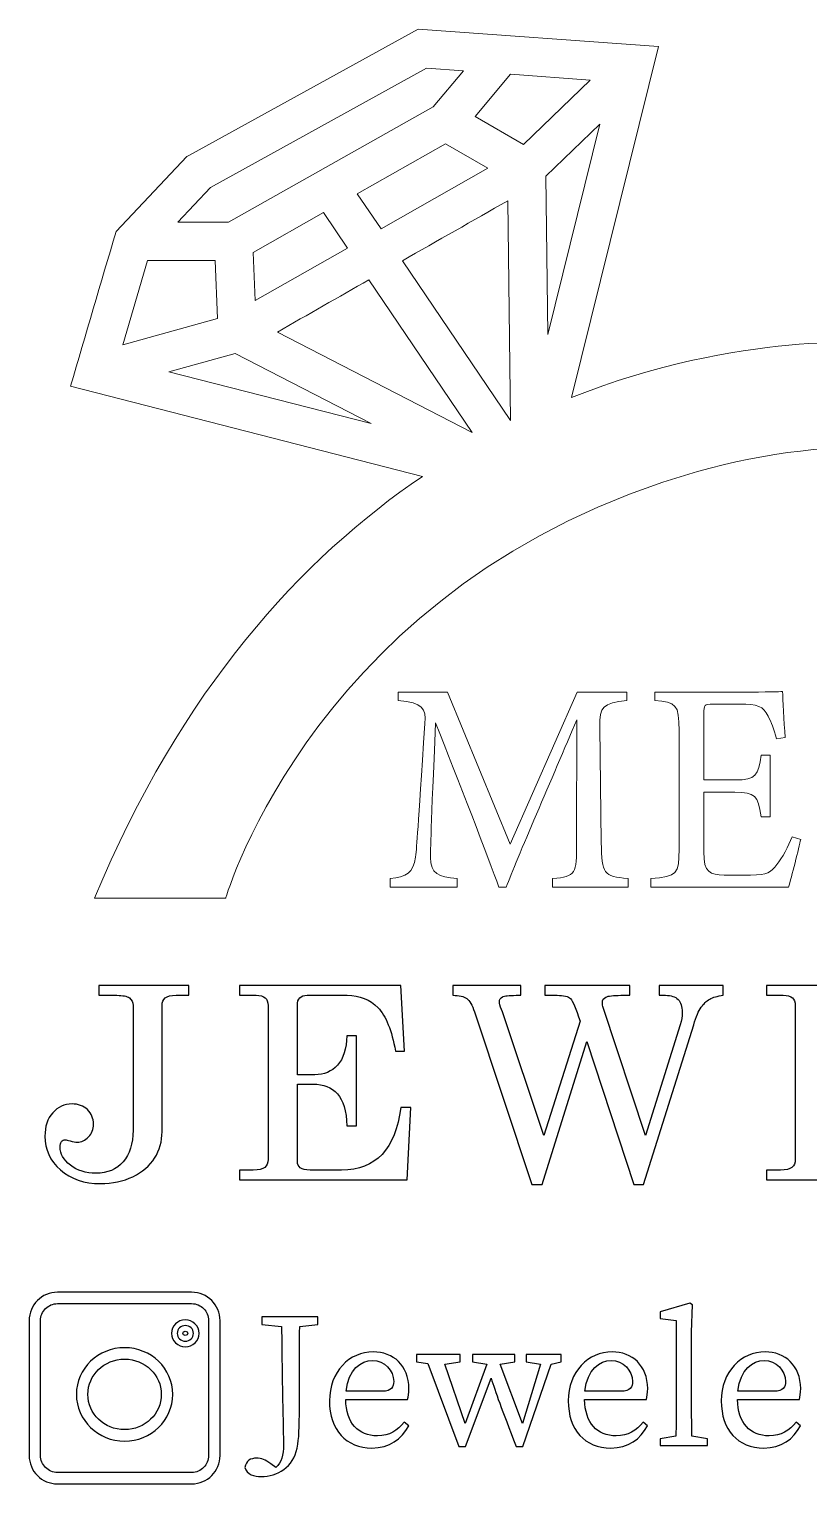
# Model space of a CAD drawing. Header units: millimetres. Extents: x -45 to -1.2, y 38.1 to 77.7.
# Drawn here: x -44.98 to -23.74, y 38.07 to 77.73 of the extents above; entities that cross this region are included whole.
import ezdxf

# ---------------------------------------------------------------- set-up
doc = ezdxf.new("R2010")
doc.units = ezdxf.units.MM
doc.header["$MEASUREMENT"] = 0
doc.layers.add('Layer 1', color=7, linetype='Continuous')

msp = doc.modelspace()

# ---------------------------------------------------------------- linework, layer by layer
at = {"layer": 'Layer 1', "color": 250, "lineweight": 18}
for points, knots in [([(-39.6274, 54.0376), (-39.6274, 54.0376), (-37.1357, 62.7188), (-26.7736, 65.668), (-23.0736, 66.7214), (-19.131, 66.5676), (-15.6022, 65.0348), (-12.0483, 63.4914), (-7.8407, 60.3658), (-5.4813, 54.0376), (-5.4813, 54.0376), (-2.3292, 54.0376), (-2.3292, 54.0376), (-2.3292, 54.0376), (-6.8469, 68.6419), (-21.8188, 69.1672), (-21.8188, 69.1672), (-25.5951, 69.5201), (-30.2025, 67.6877), (-30.2025, 67.6877), (-27.8333, 77.2529), (-27.8333, 77.2529), (-27.8333, 77.2529), (-34.3854, 77.7292), (-34.3854, 77.7292), (-34.3854, 77.7292), (-40.6146, 74.2926), (-40.6146, 74.2926), (-40.6146, 74.2926), (-40.6861, 74.2531), (-40.6861, 74.2531), (-40.6861, 74.2531), (-42.615, 72.2107), (-42.615, 72.2107), (-43.0293, 70.8073), (-43.4411, 69.4032), (-43.854, 67.9994), (-43.854, 67.9994), (-34.2635, 65.5381), (-34.2635, 65.5381), (-37.5514, 63.3111), (-40.8375, 59.743), (-43.1996, 54.0376), (-43.1996, 54.0376), (-39.6274, 54.0376), (-39.6274, 54.0376)], [0, 0, 0, 0, 0.0666667, 0.0666667, 0.0666667, 0.1333333, 0.1333333, 0.1333333, 0.2, 0.2, 0.2, 0.2666667, 0.2666667, 0.2666667, 0.3333333, 0.3333333, 0.3333333, 0.4, 0.4, 0.4, 0.4666667, 0.4666667, 0.4666667, 0.5333333, 0.5333333, 0.5333333, 0.6, 0.6, 0.6, 0.6666667, 0.6666667, 0.6666667, 0.7333333, 0.7333333, 0.7333333, 0.8, 0.8, 0.8, 0.8666667, 0.8666667, 0.8666667, 0.9333333, 0.9333333, 0.9333333, 1, 1, 1, 1]), ([(-40.9343, 72.467), (-40.9343, 72.467), (-39.5534, 72.467), (-39.5534, 72.467), (-39.5534, 72.467), (-33.9734, 75.6118), (-33.9734, 75.6118), (-33.9734, 75.6118), (-33.1501, 76.5896), (-33.1501, 76.5896), (-33.1501, 76.5896), (-34.1523, 76.6625), (-34.1523, 76.6625), (-34.1523, 76.6625), (-40.0392, 73.4147), (-40.0392, 73.4147), (-40.0392, 73.4147), (-40.9343, 72.467), (-40.9343, 72.467)], [0, 0, 0, 0, 0.1666667, 0.1666667, 0.1666667, 0.3333333, 0.3333333, 0.3333333, 0.5, 0.5, 0.5, 0.6666667, 0.6666667, 0.6666667, 0.8333333, 0.8333333, 0.8333333, 1, 1, 1, 1]), ([(-32.835, 75.3437), (-32.835, 75.3437), (-31.5126, 74.588), (-31.5126, 74.588), (-31.5126, 74.588), (-29.6971, 76.3387), (-29.6971, 76.3387), (-29.6971, 76.3387), (-31.8647, 76.4962), (-31.8647, 76.4962), (-31.8647, 76.4962), (-32.835, 75.3437), (-32.835, 75.3437)], [0, 0, 0, 0, 0.25, 0.25, 0.25, 0.5, 0.5, 0.5, 0.75, 0.75, 0.75, 1, 1, 1, 1]), ([(-30.9074, 73.7189), (-30.9074, 73.7189), (-30.8547, 69.4057), (-30.8547, 69.4057), (-30.8547, 69.4057), (-29.4346, 75.139), (-29.4346, 75.139), (-29.4346, 75.139), (-30.9074, 73.7189), (-30.9074, 73.7189)], [0, 0, 0, 0, 0.3333333, 0.3333333, 0.3333333, 0.6666667, 0.6666667, 0.6666667, 1, 1, 1, 1]), ([(-32.4882, 73.939), (-32.4882, 73.939), (-33.6404, 74.5975), (-33.6404, 74.5975), (-33.6404, 74.5975), (-36.0449, 73.2423), (-36.0449, 73.2423), (-36.0449, 73.2423), (-35.3961, 72.2818), (-35.3961, 72.2818), (-35.3961, 72.2818), (-32.4882, 73.939), (-32.4882, 73.939)], [0, 0, 0, 0, 0.25, 0.25, 0.25, 0.5, 0.5, 0.5, 0.75, 0.75, 0.75, 1, 1, 1, 1]), ([(-31.8707, 67.0634), (-31.8707, 67.0634), (-31.9438, 73.0475), (-31.9438, 73.0475), (-32.8998, 72.5043), (-33.8555, 71.9604), (-34.8111, 71.416), (-34.8111, 71.416), (-31.8707, 67.0634), (-31.8707, 67.0634)], [0, 0, 0, 0, 0.3333333, 0.3333333, 0.3333333, 0.6666667, 0.6666667, 0.6666667, 1, 1, 1, 1]), ([(-38.8815, 71.6437), (-38.8815, 71.6437), (-38.8261, 70.3271), (-38.8261, 70.3271), (-38.8261, 70.3271), (-36.3085, 71.7618), (-36.3085, 71.7618), (-36.3085, 71.7618), (-36.9602, 72.7265), (-36.9602, 72.7265), (-36.9602, 72.7265), (-38.8815, 71.6437), (-38.8815, 71.6437)], [0, 0, 0, 0, 0.25, 0.25, 0.25, 0.5, 0.5, 0.5, 0.75, 0.75, 0.75, 1, 1, 1, 1]), ([(-39.8518, 69.8413), (-39.8518, 69.8413), (-39.9181, 71.4184), (-39.9181, 71.4184), (-39.9181, 71.4184), (-41.7581, 71.4184), (-41.7581, 71.4184), (-41.7581, 71.4184), (-42.4326, 69.1256), (-42.4326, 69.1256), (-42.4326, 69.1256), (-39.8518, 69.8413), (-39.8518, 69.8413)], [0, 0, 0, 0, 0.25, 0.25, 0.25, 0.5, 0.5, 0.5, 0.75, 0.75, 0.75, 1, 1, 1, 1]), ([(-38.2179, 69.472), (-38.2179, 69.472), (-32.9089, 66.7294), (-32.9089, 66.7294), (-32.9089, 66.7294), (-35.7236, 70.896), (-35.7236, 70.896), (-36.5553, 70.4217), (-37.3867, 69.947), (-38.2179, 69.472)], [0, 0, 0, 0, 0.3333333, 0.3333333, 0.3333333, 0.6666667, 0.6666667, 0.6666667, 1, 1, 1, 1]), ([(-35.6644, 66.9755), (-35.6644, 66.9755), (-39.3702, 68.8899), (-39.3702, 68.8899), (-39.3702, 68.8899), (-41.1745, 68.3896), (-41.1745, 68.3896), (-41.1745, 68.3896), (-35.6644, 66.9755), (-35.6644, 66.9755)], [0, 0, 0, 0, 0.3333333, 0.3333333, 0.3333333, 0.6666667, 0.6666667, 0.6666667, 1, 1, 1, 1]), ([(-30.7194, 54.3439), (-30.7194, 54.3439), (-30.7194, 54.5728), (-30.7194, 54.5728), (-30.0865, 54.6381), (-30.0629, 54.6875), (-30.071, 55.562), (-30.071, 55.562), (-30.0629, 58.8979), (-30.0629, 58.8979), (-30.6961, 57.4018), (-31.7153, 55.0636), (-31.9855, 54.3439), (-31.9855, 54.3439), (-32.1863, 54.3439), (-32.1863, 54.3439), (-32.4487, 55.0875), (-33.3212, 57.3362), (-33.9078, 58.8161), (-34.0394, 55.9543), (-34.0468, 55.3087), (-34.0468, 55.1532), (-34.0394, 54.6953), (-33.8464, 54.63), (-33.3212, 54.5728), (-33.3212, 54.5728), (-33.3212, 54.3439), (-33.3212, 54.3439), (-33.3212, 54.3439), (-35.151, 54.3439), (-35.151, 54.3439), (-35.151, 54.3439), (-35.151, 54.5728), (-35.151, 54.5728), (-34.703, 54.6219), (-34.5181, 54.72), (-34.456, 55.1613), (-34.4098, 55.5215), (-34.4021, 55.8157), (-34.2013, 58.7998), (-34.1706, 59.2249), (-34.2479, 59.3639), (-34.927, 59.4295), (-34.927, 59.4295), (-34.927, 59.6585), (-34.927, 59.6585), (-34.927, 59.6585), (-33.5836, 59.6585), (-33.5836, 59.6585), (-33.5836, 59.6585), (-31.8776, 55.513), (-31.8776, 55.513), (-31.8776, 55.513), (-30.0477, 59.6585), (-30.0477, 59.6585), (-30.0477, 59.6585), (-28.6966, 59.6585), (-28.6966, 59.6585), (-28.6966, 59.6585), (-28.6966, 59.4295), (-28.6966, 59.4295), (-29.3605, 59.3477), (-29.4455, 59.2743), (-29.43, 58.7018), (-29.43, 58.7018), (-29.399, 55.562), (-29.399, 55.562), (-29.3683, 54.6875), (-29.345, 54.6466), (-28.6656, 54.5728), (-28.6656, 54.5728), (-28.6656, 54.3439), (-28.6656, 54.3439), (-28.6656, 54.3439), (-30.7194, 54.3439), (-30.7194, 54.3439)], [0, 0, 0, 0, 0.04, 0.04, 0.04, 0.08, 0.08, 0.08, 0.12, 0.12, 0.12, 0.16, 0.16, 0.16, 0.2, 0.2, 0.2, 0.24, 0.24, 0.24, 0.28, 0.28, 0.28, 0.32, 0.32, 0.32, 0.36, 0.36, 0.36, 0.4, 0.4, 0.4, 0.44, 0.44, 0.44, 0.48, 0.48, 0.48, 0.52, 0.52, 0.52, 0.56, 0.56, 0.56, 0.6, 0.6, 0.6, 0.64, 0.64, 0.64, 0.68, 0.68, 0.68, 0.72, 0.72, 0.72, 0.76, 0.76, 0.76, 0.8, 0.8, 0.8, 0.84, 0.84, 0.84, 0.88, 0.88, 0.88, 0.92, 0.92, 0.92, 0.96, 0.96, 0.96, 1, 1, 1, 1]), ([(-23.9617, 55.6437), (-24.0083, 55.431), (-24.2167, 54.5893), (-24.2936, 54.3438), (-24.2936, 54.3438), (-28.0461, 54.3438), (-28.0461, 54.3438), (-28.0461, 54.3438), (-28.0461, 54.5731), (-28.0461, 54.5731), (-27.3279, 54.6299), (-27.2739, 54.7036), (-27.2739, 55.3742), (-27.2739, 55.3742), (-27.2739, 58.6035), (-27.2739, 58.6035), (-27.2739, 59.3313), (-27.3589, 59.3722), (-27.9378, 59.4294), (-27.9378, 59.4294), (-27.9378, 59.6583), (-27.9378, 59.6583), (-27.9378, 59.6583), (-25.5756, 59.6583), (-25.5756, 59.6583), (-24.85, 59.6583), (-24.5487, 59.6665), (-24.4559, 59.6749), (-24.4482, 59.4703), (-24.4175, 58.8572), (-24.3864, 58.4236), (-24.3864, 58.4236), (-24.6179, 58.3831), (-24.6179, 58.3831), (-24.6873, 58.661), (-24.7646, 58.8325), (-24.85, 59.0043), (-24.9735, 59.2742), (-25.1509, 59.3313), (-25.6141, 59.3313), (-25.6141, 59.3313), (-26.3475, 59.3313), (-26.3475, 59.3313), (-26.5867, 59.3313), (-26.6022, 59.307), (-26.6022, 59.0696), (-26.6022, 59.0696), (-26.6022, 57.263), (-26.6022, 57.263), (-26.6022, 57.263), (-25.7453, 57.263), (-25.7453, 57.263), (-25.1661, 57.263), (-25.1276, 57.3854), (-25.0348, 57.9414), (-25.0348, 57.9414), (-24.7957, 57.9414), (-24.7957, 57.9414), (-24.7957, 57.9414), (-24.7957, 56.2572), (-24.7957, 56.2572), (-24.7957, 56.2572), (-25.0348, 56.2572), (-25.0348, 56.2572), (-25.1354, 56.846), (-25.1971, 56.9275), (-25.7531, 56.9275), (-25.7531, 56.9275), (-26.6022, 56.9275), (-26.6022, 56.9275), (-26.6022, 56.9275), (-26.6022, 55.3001), (-26.6022, 55.3001), (-26.6022, 54.7279), (-26.4322, 54.6796), (-26.0462, 54.6708), (-26.0462, 54.6708), (-25.3287, 54.6708), (-25.3287, 54.6708), (-24.8574, 54.6708), (-24.7801, 54.7442), (-24.6104, 54.9576), (-24.4637, 55.129), (-24.3018, 55.4638), (-24.1935, 55.7094), (-24.1935, 55.7094), (-23.9617, 55.6437), (-23.9617, 55.6437)], [0, 0, 0, 0, 0.0344828, 0.0344828, 0.0344828, 0.0689655, 0.0689655, 0.0689655, 0.1034483, 0.1034483, 0.1034483, 0.137931, 0.137931, 0.137931, 0.1724138, 0.1724138, 0.1724138, 0.2068966, 0.2068966, 0.2068966, 0.2413793, 0.2413793, 0.2413793, 0.2758621, 0.2758621, 0.2758621, 0.3103448, 0.3103448, 0.3103448, 0.3448276, 0.3448276, 0.3448276, 0.3793103, 0.3793103, 0.3793103, 0.4137931, 0.4137931, 0.4137931, 0.4482759, 0.4482759, 0.4482759, 0.4827586, 0.4827586, 0.4827586, 0.5172414, 0.5172414, 0.5172414, 0.5517241, 0.5517241, 0.5517241, 0.5862069, 0.5862069, 0.5862069, 0.6206897, 0.6206897, 0.6206897, 0.6551724, 0.6551724, 0.6551724, 0.6896552, 0.6896552, 0.6896552, 0.7241379, 0.7241379, 0.7241379, 0.7586207, 0.7586207, 0.7586207, 0.7931034, 0.7931034, 0.7931034, 0.8275862, 0.8275862, 0.8275862, 0.862069, 0.862069, 0.862069, 0.8965517, 0.8965517, 0.8965517, 0.9310345, 0.9310345, 0.9310345, 0.9655172, 0.9655172, 0.9655172, 1, 1, 1, 1])]:
    msp.add_open_spline(points, degree=3, knots=knots, dxfattribs=at)
at = {"layer": 'Layer 1', "color": 250}
for points, knots in [([(-43.0827, 51.6609), (-43.0827, 51.6609), (-40.6284, 51.6609), (-40.6284, 51.6609), (-40.6284, 51.6609), (-40.6284, 51.3921), (-40.6284, 51.3921), (-40.6284, 51.3921), (-40.9776, 51.3921), (-40.9776, 51.3921), (-41.1152, 51.3921), (-41.2136, 51.3684), (-41.2722, 51.3204), (-41.3311, 51.2725), (-41.3604, 51.2033), (-41.3604, 51.1127), (-41.3604, 51.1127), (-41.3604, 47.6755), (-41.3604, 47.6755), (-41.3604, 47.4103), (-41.4278, 47.1707), (-41.5629, 46.9573), (-41.698, 46.7435), (-41.8959, 46.5738), (-42.1559, 46.4482), (-42.4163, 46.3226), (-42.7101, 46.2598), (-43.0375, 46.2598), (-43.4831, 46.2598), (-43.8471, 46.3851), (-44.1297, 46.6345), (-44.4123, 46.8839), (-44.5534, 47.1894), (-44.5534, 47.5507), (-44.5534, 47.8174), (-44.4821, 48.0315), (-44.3396, 48.1917), (-44.1971, 48.3515), (-44.0221, 48.4319), (-43.8143, 48.4319), (-43.6443, 48.4319), (-43.5042, 48.3797), (-43.3942, 48.2756), (-43.2841, 48.1716), (-43.2291, 48.04), (-43.2291, 47.8798), (-43.2291, 47.7415), (-43.2739, 47.6251), (-43.3638, 47.5306), (-43.4541, 47.436), (-43.5579, 47.3891), (-43.6757, 47.3891), (-43.7208, 47.3891), (-43.7833, 47.4011), (-43.8634, 47.4247), (-43.9307, 47.4438), (-43.9759, 47.4533), (-43.9981, 47.4533), (-44.0408, 47.4533), (-44.0747, 47.4364), (-44.0997, 47.4036), (-44.1272, 47.3697), (-44.141, 47.3192), (-44.141, 47.2526), (-44.141, 47.0737), (-44.0465, 46.9104), (-43.8574, 46.7633), (-43.6686, 46.6162), (-43.4365, 46.5431), (-43.1617, 46.5431), (-42.8488, 46.5431), (-42.6025, 46.6465), (-42.4223, 46.8532), (-42.2423, 47.0599), (-42.152, 47.3482), (-42.152, 47.7186), (-42.152, 47.7186), (-42.152, 51.1127), (-42.152, 51.1127), (-42.152, 51.2058), (-42.1852, 51.2756), (-42.2515, 51.3222), (-42.3178, 51.3688), (-42.4311, 51.3921), (-42.5912, 51.3921), (-42.5912, 51.3921), (-43.0827, 51.3921), (-43.0827, 51.3921), (-43.0827, 51.3921), (-43.0827, 51.6609), (-43.0827, 51.6609)], [0, 0, 0, 0, 0.0333333, 0.0333333, 0.0333333, 0.0666667, 0.0666667, 0.0666667, 0.1, 0.1, 0.1, 0.1333333, 0.1333333, 0.1333333, 0.1666667, 0.1666667, 0.1666667, 0.2, 0.2, 0.2, 0.2333333, 0.2333333, 0.2333333, 0.2666667, 0.2666667, 0.2666667, 0.3, 0.3, 0.3, 0.3333333, 0.3333333, 0.3333333, 0.3666667, 0.3666667, 0.3666667, 0.4, 0.4, 0.4, 0.4333333, 0.4333333, 0.4333333, 0.4666667, 0.4666667, 0.4666667, 0.5, 0.5, 0.5, 0.5333333, 0.5333333, 0.5333333, 0.5666667, 0.5666667, 0.5666667, 0.6, 0.6, 0.6, 0.6333333, 0.6333333, 0.6333333, 0.6666667, 0.6666667, 0.6666667, 0.7, 0.7, 0.7, 0.7333333, 0.7333333, 0.7333333, 0.7666667, 0.7666667, 0.7666667, 0.8, 0.8, 0.8, 0.8333333, 0.8333333, 0.8333333, 0.8666667, 0.8666667, 0.8666667, 0.9, 0.9, 0.9, 0.9333333, 0.9333333, 0.9333333, 0.9666667, 0.9666667, 0.9666667, 1, 1, 1, 1]), ([(-39.2552, 51.6609), (-39.2552, 51.6609), (-34.8574, 51.6609), (-34.8574, 51.6609), (-34.8574, 51.6609), (-34.7523, 49.8726), (-34.7523, 49.8726), (-34.7523, 49.8726), (-35.0038, 49.8726), (-35.0038, 49.8726), (-35.1037, 50.4367), (-35.2617, 50.8308), (-35.4776, 51.0555), (-35.6939, 51.2795), (-35.9754, 51.3921), (-36.3225, 51.3921), (-36.3225, 51.3921), (-37.4094, 51.3921), (-37.4094, 51.3921), (-37.4969, 51.3921), (-37.5632, 51.3695), (-37.608, 51.324), (-37.6532, 51.2788), (-37.6754, 51.2093), (-37.6754, 51.1165), (-37.6754, 51.1165), (-37.6754, 49.2274), (-37.6754, 49.2274), (-37.6754, 49.2274), (-37.2002, 49.2274), (-37.2002, 49.2274), (-36.9459, 49.2274), (-36.7395, 49.3149), (-36.5811, 49.4892), (-36.4224, 49.6638), (-36.3373, 49.9316), (-36.3246, 50.2917), (-36.3246, 50.2917), (-36.0657, 50.2917), (-36.0657, 50.2917), (-36.0657, 50.2917), (-36.0657, 47.8368), (-36.0657, 47.8368), (-36.0657, 47.8368), (-36.3246, 47.8368), (-36.3246, 47.8368), (-36.3373, 48.2432), (-36.4238, 48.5342), (-36.585, 48.7095), (-36.7455, 48.8852), (-36.9646, 48.9731), (-37.2415, 48.9731), (-37.2415, 48.9731), (-37.6754, 48.9731), (-37.6754, 48.9731), (-37.6754, 48.9731), (-37.6754, 46.8656), (-37.6754, 46.8656), (-37.6754, 46.789), (-37.6486, 46.7305), (-37.595, 46.6899), (-37.5414, 46.6497), (-37.4521, 46.6289), (-37.3269, 46.6289), (-37.3269, 46.6289), (-36.4689, 46.6289), (-36.4689, 46.6289), (-35.5369, 46.6289), (-35, 47.1982), (-34.8574, 48.3349), (-34.8574, 48.3349), (-34.5872, 48.3349), (-34.5872, 48.3349), (-34.5872, 48.3349), (-34.681, 46.3604), (-34.681, 46.3604), (-34.681, 46.3604), (-39.2552, 46.3604), (-39.2552, 46.3604), (-39.2552, 46.3604), (-39.2552, 46.6289), (-39.2552, 46.6289), (-39.2552, 46.6289), (-38.8763, 46.6289), (-38.8763, 46.6289), (-38.7288, 46.6289), (-38.6248, 46.6535), (-38.5648, 46.7022), (-38.5048, 46.7513), (-38.4748, 46.8225), (-38.4748, 46.916), (-38.4748, 46.916), (-38.4748, 51.1165), (-38.4748, 51.1165), (-38.4748, 51.2093), (-38.5009, 51.2788), (-38.5535, 51.324), (-38.6061, 51.3695), (-38.6886, 51.3921), (-38.8011, 51.3921), (-38.8011, 51.3921), (-39.2552, 51.3921), (-39.2552, 51.3921), (-39.2552, 51.3921), (-39.2552, 51.6609), (-39.2552, 51.6609)], [0, 0, 0, 0, 0.0285714, 0.0285714, 0.0285714, 0.0571429, 0.0571429, 0.0571429, 0.0857143, 0.0857143, 0.0857143, 0.1142857, 0.1142857, 0.1142857, 0.1428571, 0.1428571, 0.1428571, 0.1714286, 0.1714286, 0.1714286, 0.2, 0.2, 0.2, 0.2285714, 0.2285714, 0.2285714, 0.2571429, 0.2571429, 0.2571429, 0.2857143, 0.2857143, 0.2857143, 0.3142857, 0.3142857, 0.3142857, 0.3428571, 0.3428571, 0.3428571, 0.3714286, 0.3714286, 0.3714286, 0.4, 0.4, 0.4, 0.4285714, 0.4285714, 0.4285714, 0.4571429, 0.4571429, 0.4571429, 0.4857143, 0.4857143, 0.4857143, 0.5142857, 0.5142857, 0.5142857, 0.5428571, 0.5428571, 0.5428571, 0.5714286, 0.5714286, 0.5714286, 0.6, 0.6, 0.6, 0.6285714, 0.6285714, 0.6285714, 0.6571429, 0.6571429, 0.6571429, 0.6857143, 0.6857143, 0.6857143, 0.7142857, 0.7142857, 0.7142857, 0.7428571, 0.7428571, 0.7428571, 0.7714286, 0.7714286, 0.7714286, 0.8, 0.8, 0.8, 0.8285714, 0.8285714, 0.8285714, 0.8571429, 0.8571429, 0.8571429, 0.8857143, 0.8857143, 0.8857143, 0.9142857, 0.9142857, 0.9142857, 0.9428571, 0.9428571, 0.9428571, 0.9714286, 0.9714286, 0.9714286, 1, 1, 1, 1]), ([(-33.4391, 51.6609), (-33.4391, 51.6609), (-31.5856, 51.6609), (-31.5856, 51.6609), (-31.5856, 51.6609), (-31.5856, 51.3921), (-31.5856, 51.3921), (-31.5856, 51.3921), (-31.7165, 51.3921), (-31.7165, 51.3921), (-31.9105, 51.3921), (-32.0347, 51.3776), (-32.0887, 51.349), (-32.1423, 51.3204), (-32.1691, 51.2749), (-32.1691, 51.2125), (-32.1691, 51.1698), (-32.1501, 51.1021), (-32.1127, 51.0086), (-32.1127, 51.0086), (-32.0901, 50.9405), (-32.0901, 50.9405), (-32.0901, 50.9405), (-30.9609, 47.5754), (-30.9609, 47.5754), (-30.9609, 47.5754), (-29.9692, 50.6837), (-29.9692, 50.6837), (-30.0849, 51.0365), (-30.1735, 51.2432), (-30.2345, 51.3028), (-30.2955, 51.3621), (-30.4172, 51.3921), (-30.5996, 51.3921), (-30.5996, 51.3921), (-30.9365, 51.3921), (-30.9365, 51.3921), (-30.9365, 51.3921), (-30.9365, 51.6609), (-30.9365, 51.6609), (-30.9365, 51.6609), (-28.6212, 51.6609), (-28.6212, 51.6609), (-28.6212, 51.6609), (-28.6212, 51.3921), (-28.6212, 51.3921), (-28.6212, 51.3921), (-28.8611, 51.3921), (-28.8611, 51.3921), (-29.071, 51.3921), (-29.2072, 51.3758), (-29.2696, 51.3441), (-29.3321, 51.3116), (-29.3635, 51.2629), (-29.3635, 51.1984), (-29.3635, 51.1483), (-29.3557, 51.1021), (-29.3409, 51.059), (-29.3409, 51.059), (-28.1916, 47.5754), (-28.1916, 47.5754), (-28.1916, 47.5754), (-27.2451, 50.5895), (-27.2451, 50.5895), (-27.2077, 50.7066), (-27.189, 50.8184), (-27.189, 50.9264), (-27.189, 51.0862), (-27.2271, 51.2037), (-27.3029, 51.2792), (-27.3795, 51.3547), (-27.4934, 51.3921), (-27.6458, 51.3921), (-27.6458, 51.3921), (-27.818, 51.3921), (-27.818, 51.3921), (-27.818, 51.3921), (-27.818, 51.6609), (-27.818, 51.6609), (-27.818, 51.6609), (-26.077, 51.6609), (-26.077, 51.6609), (-26.077, 51.6609), (-26.077, 51.3921), (-26.077, 51.3921), (-26.2298, 51.373), (-26.3511, 51.3381), (-26.4414, 51.2862), (-26.5314, 51.2354), (-26.6097, 51.1617), (-26.676, 51.0661), (-26.7423, 50.9701), (-26.8094, 50.8117), (-26.8768, 50.5895), (-26.8768, 50.5895), (-28.2441, 46.2348), (-28.2441, 46.2348), (-28.2441, 46.2348), (-28.5112, 46.2348), (-28.5112, 46.2348), (-28.5112, 46.2348), (-29.7879, 50.1305), (-29.7879, 50.1305), (-29.7879, 50.1305), (-31.0057, 46.2348), (-31.0057, 46.2348), (-31.0057, 46.2348), (-31.2868, 46.2348), (-31.2868, 46.2348), (-31.2868, 46.2348), (-32.8496, 50.9405), (-32.8496, 50.9405), (-32.9121, 51.1243), (-32.983, 51.246), (-33.0617, 51.3042), (-33.1407, 51.3628), (-33.2666, 51.3921), (-33.4391, 51.3921), (-33.4391, 51.3921), (-33.4391, 51.6609), (-33.4391, 51.6609)], [0, 0, 0, 0, 0.025, 0.025, 0.025, 0.05, 0.05, 0.05, 0.075, 0.075, 0.075, 0.1, 0.1, 0.1, 0.125, 0.125, 0.125, 0.15, 0.15, 0.15, 0.175, 0.175, 0.175, 0.2, 0.2, 0.2, 0.225, 0.225, 0.225, 0.25, 0.25, 0.25, 0.275, 0.275, 0.275, 0.3, 0.3, 0.3, 0.325, 0.325, 0.325, 0.35, 0.35, 0.35, 0.375, 0.375, 0.375, 0.4, 0.4, 0.4, 0.425, 0.425, 0.425, 0.45, 0.45, 0.45, 0.475, 0.475, 0.475, 0.5, 0.5, 0.5, 0.525, 0.525, 0.525, 0.55, 0.55, 0.55, 0.575, 0.575, 0.575, 0.6, 0.6, 0.6, 0.625, 0.625, 0.625, 0.65, 0.65, 0.65, 0.675, 0.675, 0.675, 0.7, 0.7, 0.7, 0.725, 0.725, 0.725, 0.75, 0.75, 0.75, 0.775, 0.775, 0.775, 0.8, 0.8, 0.8, 0.825, 0.825, 0.825, 0.85, 0.85, 0.85, 0.875, 0.875, 0.875, 0.9, 0.9, 0.9, 0.925, 0.925, 0.925, 0.95, 0.95, 0.95, 0.975, 0.975, 0.975, 1, 1, 1, 1]), ([(-24.8913, 51.6609), (-24.8913, 51.6609), (-20.4939, 51.6609), (-20.4939, 51.6609), (-20.4939, 51.6609), (-20.3881, 49.8726), (-20.3881, 49.8726), (-20.3881, 49.8726), (-20.64, 49.8726), (-20.64, 49.8726), (-20.7395, 50.4367), (-20.8975, 50.8308), (-21.1138, 51.0555), (-21.3297, 51.2795), (-21.6115, 51.3921), (-21.9594, 51.3921), (-21.9594, 51.3921), (-23.0456, 51.3921), (-23.0456, 51.3921), (-23.1331, 51.3921), (-23.1994, 51.3695), (-23.2442, 51.324), (-23.289, 51.2788), (-23.3116, 51.2093), (-23.3116, 51.1165), (-23.3116, 51.1165), (-23.3116, 49.2274), (-23.3116, 49.2274), (-23.3116, 49.2274), (-22.8364, 49.2274), (-22.8364, 49.2274), (-22.582, 49.2274), (-22.3753, 49.3149), (-22.2169, 49.4892), (-22.0585, 49.6638), (-21.9735, 49.9316), (-21.9612, 50.2917), (-21.9612, 50.2917), (-21.7015, 50.2917), (-21.7015, 50.2917), (-21.7015, 50.2917), (-21.7015, 47.8368), (-21.7015, 47.8368), (-21.7015, 47.8368), (-21.9612, 47.8368), (-21.9612, 47.8368), (-21.9735, 48.2432), (-22.0596, 48.5342), (-22.2211, 48.7095), (-22.3817, 48.8852), (-22.6004, 48.9731), (-22.8777, 48.9731), (-22.8777, 48.9731), (-23.3116, 48.9731), (-23.3116, 48.9731), (-23.3116, 48.9731), (-23.3116, 46.8656), (-23.3116, 46.8656), (-23.3116, 46.789), (-23.2848, 46.7305), (-23.2312, 46.6899), (-23.1772, 46.6497), (-23.0879, 46.6289), (-22.963, 46.6289), (-22.963, 46.6289), (-22.1044, 46.6289), (-22.1044, 46.6289), (-21.1727, 46.6289), (-20.6354, 47.1982), (-20.4939, 48.3349), (-20.4939, 48.3349), (-20.223, 48.3349), (-20.223, 48.3349), (-20.223, 48.3349), (-20.3172, 46.3604), (-20.3172, 46.3604), (-20.3172, 46.3604), (-24.8913, 46.3604), (-24.8913, 46.3604), (-24.8913, 46.3604), (-24.8913, 46.6289), (-24.8913, 46.6289), (-24.8913, 46.6289), (-24.5124, 46.6289), (-24.5124, 46.6289), (-24.365, 46.6289), (-24.2609, 46.6535), (-24.2009, 46.7022), (-24.141, 46.7513), (-24.111, 46.8225), (-24.111, 46.916), (-24.111, 46.916), (-24.111, 51.1165), (-24.111, 51.1165), (-24.111, 51.2093), (-24.1371, 51.2788), (-24.1896, 51.324), (-24.2422, 51.3695), (-24.3248, 51.3921), (-24.4373, 51.3921), (-24.4373, 51.3921), (-24.8913, 51.3921), (-24.8913, 51.3921), (-24.8913, 51.3921), (-24.8913, 51.6609), (-24.8913, 51.6609)], [0, 0, 0, 0, 0.0285714, 0.0285714, 0.0285714, 0.0571429, 0.0571429, 0.0571429, 0.0857143, 0.0857143, 0.0857143, 0.1142857, 0.1142857, 0.1142857, 0.1428571, 0.1428571, 0.1428571, 0.1714286, 0.1714286, 0.1714286, 0.2, 0.2, 0.2, 0.2285714, 0.2285714, 0.2285714, 0.2571429, 0.2571429, 0.2571429, 0.2857143, 0.2857143, 0.2857143, 0.3142857, 0.3142857, 0.3142857, 0.3428571, 0.3428571, 0.3428571, 0.3714286, 0.3714286, 0.3714286, 0.4, 0.4, 0.4, 0.4285714, 0.4285714, 0.4285714, 0.4571429, 0.4571429, 0.4571429, 0.4857143, 0.4857143, 0.4857143, 0.5142857, 0.5142857, 0.5142857, 0.5428571, 0.5428571, 0.5428571, 0.5714286, 0.5714286, 0.5714286, 0.6, 0.6, 0.6, 0.6285714, 0.6285714, 0.6285714, 0.6571429, 0.6571429, 0.6571429, 0.6857143, 0.6857143, 0.6857143, 0.7142857, 0.7142857, 0.7142857, 0.7428571, 0.7428571, 0.7428571, 0.7714286, 0.7714286, 0.7714286, 0.8, 0.8, 0.8, 0.8285714, 0.8285714, 0.8285714, 0.8571429, 0.8571429, 0.8571429, 0.8857143, 0.8857143, 0.8857143, 0.9142857, 0.9142857, 0.9142857, 0.9428571, 0.9428571, 0.9428571, 0.9714286, 0.9714286, 0.9714286, 1, 1, 1, 1]), ([(-40.5546, 38.0747), (-40.5546, 38.0747), (-44.209, 38.0747), (-44.209, 38.0747), (-44.4229, 38.0747), (-44.6166, 38.1615), (-44.7566, 38.3015), (-44.8966, 38.4422), (-44.9832, 38.6358), (-44.9832, 38.8493), (-44.9832, 38.8493), (-44.9832, 42.5256), (-44.9832, 42.5256), (-44.9832, 42.7394), (-44.8964, 42.9333), (-44.7564, 43.0733), (-44.6159, 43.2132), (-44.4223, 43.3001), (-44.209, 43.3001), (-44.209, 43.3001), (-40.5546, 43.3001), (-40.5546, 43.3001), (-40.3412, 43.3001), (-40.1474, 43.2131), (-40.0072, 43.0727), (-39.8672, 42.9326), (-39.7805, 42.7389), (-39.7805, 42.5256), (-39.7805, 42.5256), (-39.7805, 38.8493), (-39.7805, 38.8493), (-39.7805, 38.6358), (-39.8671, 38.4422), (-40.0071, 38.3021), (-40.1473, 38.1617), (-40.341, 38.0747), (-40.5546, 38.0747)], [0, 0, 0, 0, 0.0833333, 0.0833333, 0.0833333, 0.1666667, 0.1666667, 0.1666667, 0.25, 0.25, 0.25, 0.3333333, 0.3333333, 0.3333333, 0.4166667, 0.4166667, 0.4166667, 0.5, 0.5, 0.5, 0.5833333, 0.5833333, 0.5833333, 0.6666667, 0.6666667, 0.6666667, 0.75, 0.75, 0.75, 0.8333333, 0.8333333, 0.8333333, 0.9166667, 0.9166667, 0.9166667, 1, 1, 1, 1]), ([(-44.209, 38.3869), (-44.209, 38.3869), (-40.5546, 38.3869), (-40.5546, 38.3869), (-40.4266, 38.3869), (-40.311, 38.4385), (-40.2279, 38.5217), (-40.1444, 38.6053), (-40.0927, 38.7212), (-40.0927, 38.8493), (-40.0927, 38.8493), (-40.0927, 42.5256), (-40.0927, 42.5256), (-40.0927, 42.6535), (-40.1445, 42.7695), (-40.228, 42.8531), (-40.3111, 42.9363), (-40.4267, 42.9879), (-40.5546, 42.9879), (-40.5546, 42.9879), (-44.209, 42.9879), (-44.209, 42.9879), (-44.3369, 42.9879), (-44.4525, 42.9363), (-44.5356, 42.8531), (-44.6192, 42.7689), (-44.671, 42.6531), (-44.671, 42.5256), (-44.671, 42.5256), (-44.671, 38.8493), (-44.671, 38.8493), (-44.671, 38.7214), (-44.6194, 38.6056), (-44.5361, 38.522), (-44.4522, 38.4387), (-44.3366, 38.3869), (-44.209, 38.3869)], [0, 0, 0, 0, 0.0833333, 0.0833333, 0.0833333, 0.1666667, 0.1666667, 0.1666667, 0.25, 0.25, 0.25, 0.3333333, 0.3333333, 0.3333333, 0.4166667, 0.4166667, 0.4166667, 0.5, 0.5, 0.5, 0.5833333, 0.5833333, 0.5833333, 0.6666667, 0.6666667, 0.6666667, 0.75, 0.75, 0.75, 0.8333333, 0.8333333, 0.8333333, 0.9166667, 0.9166667, 0.9166667, 1, 1, 1, 1]), ([(-26.4992, 39.3043), (-26.4992, 39.3043), (-26.4992, 39.1209), (-26.4992, 39.1209), (-26.4992, 39.1209), (-26.9183, 39.1209), (-26.9183, 39.1209), (-26.9183, 39.1209), (-27.3691, 39.1209), (-27.3691, 39.1209), (-27.3691, 39.1209), (-27.7886, 39.1209), (-27.7886, 39.1209), (-27.7886, 39.1209), (-27.7886, 39.3043), (-27.7886, 39.3043), (-27.7886, 39.3043), (-27.3627, 39.3799), (-27.3627, 39.3799), (-27.3566, 39.6606), (-27.3533, 39.941), (-27.3533, 40.2216), (-27.3533, 40.2216), (-27.3533, 42.5277), (-27.3533, 42.5277), (-27.3533, 42.5277), (-27.7886, 42.5799), (-27.7886, 42.5799), (-27.7886, 42.5799), (-27.7886, 42.7633), (-27.7886, 42.7633), (-27.7886, 42.7633), (-26.9867, 42.9993), (-26.9867, 42.9993), (-26.9867, 42.9993), (-26.9133, 42.957), (-26.9133, 42.957), (-26.9133, 42.957), (-26.9342, 42.213), (-26.9342, 42.213), (-26.9342, 42.213), (-26.9342, 40.2216), (-26.9342, 40.2216), (-26.9342, 39.941), (-26.9311, 39.6606), (-26.9249, 39.3799), (-26.9249, 39.3799), (-26.4992, 39.3043), (-26.4992, 39.3043)], [0, 0, 0, 0, 0.0625, 0.0625, 0.0625, 0.125, 0.125, 0.125, 0.1875, 0.1875, 0.1875, 0.25, 0.25, 0.25, 0.3125, 0.3125, 0.3125, 0.375, 0.375, 0.375, 0.4375, 0.4375, 0.4375, 0.5, 0.5, 0.5, 0.5625, 0.5625, 0.5625, 0.625, 0.625, 0.625, 0.6875, 0.6875, 0.6875, 0.75, 0.75, 0.75, 0.8125, 0.8125, 0.8125, 0.875, 0.875, 0.875, 0.9375, 0.9375, 0.9375, 1, 1, 1, 1]), ([(-40.351, 42.1786), (-40.351, 42.0768), (-40.3941, 41.9839), (-40.4635, 41.9166), (-40.5313, 41.8502), (-40.625, 41.8094), (-40.7276, 41.8094), (-40.8296, 41.8094), (-40.9229, 41.8504), (-40.9911, 41.9164), (-41.0608, 41.9834), (-41.1038, 42.0764), (-41.1038, 42.1786), (-41.1038, 42.2803), (-41.0607, 42.3731), (-40.9913, 42.4404), (-40.9235, 42.5067), (-40.83, 42.5477), (-40.7276, 42.5477), (-40.625, 42.5477), (-40.5318, 42.5071), (-40.4638, 42.4415), (-40.3942, 42.3736), (-40.351, 42.2806), (-40.351, 42.1786)], [0, 0, 0, 0, 0.125, 0.125, 0.125, 0.25, 0.25, 0.25, 0.375, 0.375, 0.375, 0.5, 0.5, 0.5, 0.625, 0.625, 0.625, 0.75, 0.75, 0.75, 0.875, 0.875, 0.875, 1, 1, 1, 1]), ([(-38.6409, 42.6323), (-38.6409, 42.6323), (-38.1064, 42.6323), (-38.1064, 42.6323), (-38.1064, 42.6323), (-37.6034, 42.6323), (-37.6034, 42.6323), (-37.6034, 42.6323), (-37.1211, 42.6323), (-37.1211, 42.6323), (-37.1211, 42.6323), (-37.1211, 42.4224), (-37.1211, 42.4224), (-37.1211, 42.4224), (-37.61, 42.3662), (-37.61, 42.3662), (-37.6191, 41.921), (-37.6192, 41.4663), (-37.6192, 41.0078), (-37.6192, 41.0078), (-37.6192, 40.1742), (-37.6192, 40.1742), (-37.6192, 39.5875), (-37.6295, 39.3201), (-37.6817, 39.053), (-37.7815, 38.5288), (-38.2218, 38.2723), (-38.6564, 38.2723), (-38.8504, 38.2723), (-39.055, 38.3242), (-39.102, 38.5239), (-39.0706, 38.7122), (-38.9499, 38.7754), (-38.788, 38.7754), (-38.6564, 38.7754), (-38.5463, 38.7331), (-38.3999, 38.6233), (-38.3999, 38.6233), (-38.2635, 38.52), (-38.2635, 38.52), (-38.1085, 38.665), (-38.0539, 38.8516), (-38.0539, 39.1472), (-38.0539, 39.4509), (-38.0785, 39.9694), (-38.1037, 42.3651), (-38.1037, 42.3651), (-38.6409, 42.4224), (-38.6409, 42.4224), (-38.6409, 42.4224), (-38.6409, 42.6323), (-38.6409, 42.6323)], [0, 0, 0, 0, 0.0588235, 0.0588235, 0.0588235, 0.1176471, 0.1176471, 0.1176471, 0.1764706, 0.1764706, 0.1764706, 0.2352941, 0.2352941, 0.2352941, 0.2941176, 0.2941176, 0.2941176, 0.3529412, 0.3529412, 0.3529412, 0.4117647, 0.4117647, 0.4117647, 0.4705882, 0.4705882, 0.4705882, 0.5294118, 0.5294118, 0.5294118, 0.5882353, 0.5882353, 0.5882353, 0.6470588, 0.6470588, 0.6470588, 0.7058824, 0.7058824, 0.7058824, 0.7647059, 0.7647059, 0.7647059, 0.8235294, 0.8235294, 0.8235294, 0.8823529, 0.8823529, 0.8823529, 0.9411765, 0.9411765, 0.9411765, 1, 1, 1, 1]), ([(-40.5071, 42.1786), (-40.5071, 42.0611), (-40.6055, 41.9655), (-40.7276, 41.9655), (-40.8489, 41.9655), (-40.9477, 42.0611), (-40.9477, 42.1786), (-40.9477, 42.296), (-40.8489, 42.3916), (-40.7276, 42.3916), (-40.6055, 42.3916), (-40.5071, 42.296), (-40.5071, 42.1786)], [0, 0, 0, 0, 0.25, 0.25, 0.25, 0.5, 0.5, 0.5, 0.75, 0.75, 0.75, 1, 1, 1, 1]), ([(-40.6799, 42.1395), (-40.6696, 42.1492), (-40.6632, 42.1631), (-40.6632, 42.1786), (-40.6632, 42.1938), (-40.6694, 42.2076), (-40.6793, 42.2174), (-40.6913, 42.2284), (-40.7083, 42.2355), (-40.7276, 42.2355), (-40.7465, 42.2355), (-40.7632, 42.2285), (-40.7746, 42.2175), (-40.7853, 42.2077), (-40.7916, 42.1939), (-40.7916, 42.1786), (-40.7916, 42.1635), (-40.785, 42.1496), (-40.7747, 42.1396), (-40.7636, 42.1284), (-40.7467, 42.1216), (-40.7276, 42.1216), (-40.7083, 42.1216), (-40.6915, 42.1286), (-40.6799, 42.1395)], [0, 0, 0, 0, 0.125, 0.125, 0.125, 0.25, 0.25, 0.25, 0.375, 0.375, 0.375, 0.5, 0.5, 0.5, 0.625, 0.625, 0.625, 0.75, 0.75, 0.75, 0.875, 0.875, 0.875, 1, 1, 1, 1]), ([(-41.0691, 40.5146), (-41.0691, 40.1626), (-41.2171, 39.8435), (-41.4561, 39.6127), (-41.6933, 39.3835), (-42.0208, 39.2416), (-42.3816, 39.2416), (-42.7426, 39.2416), (-43.0701, 39.3834), (-43.3074, 39.6126), (-43.5465, 39.8434), (-43.6945, 40.1624), (-43.6945, 40.5146), (-43.6945, 40.8668), (-43.5465, 41.1858), (-43.3075, 41.4166), (-43.0702, 41.6458), (-42.7426, 41.7876), (-42.3816, 41.7876), (-42.0208, 41.7876), (-41.6933, 41.6457), (-41.456, 41.4165), (-41.2169, 41.1858), (-41.0691, 40.8668), (-41.0691, 40.5146)], [0, 0, 0, 0, 0.125, 0.125, 0.125, 0.25, 0.25, 0.25, 0.375, 0.375, 0.375, 0.5, 0.5, 0.5, 0.625, 0.625, 0.625, 0.75, 0.75, 0.75, 0.875, 0.875, 0.875, 1, 1, 1, 1]), ([(-34.6363, 40.672), (-34.6363, 40.5517), (-34.6518, 40.447), (-34.673, 40.3789), (-34.673, 40.3789), (-36.3552, 40.3789), (-36.3552, 40.3789), (-36.3467, 39.7301), (-36.0131, 39.383), (-35.4957, 39.383), (-35.1602, 39.383), (-34.9506, 39.5347), (-34.7619, 39.7548), (-34.7619, 39.7548), (-34.6416, 39.661), (-34.6416, 39.661), (-34.8303, 39.2888), (-35.1655, 39.0528), (-35.6424, 39.0528), (-36.3448, 39.0528), (-36.8006, 39.5403), (-36.8006, 40.3369), (-36.8006, 41.1388), (-36.2556, 41.6732), (-35.6057, 41.6732), (-35.066, 41.6732), (-34.6363, 41.3067), (-34.6363, 40.672)], [0, 0, 0, 0, 0.1111111, 0.1111111, 0.1111111, 0.2222222, 0.2222222, 0.2222222, 0.3333333, 0.3333333, 0.3333333, 0.4444444, 0.4444444, 0.4444444, 0.5555556, 0.5555556, 0.5555556, 0.6666667, 0.6666667, 0.6666667, 0.7777778, 0.7777778, 0.7777778, 0.8888889, 0.8888889, 0.8888889, 1, 1, 1, 1]), ([(-28.1302, 40.672), (-28.1302, 40.5517), (-28.1458, 40.447), (-28.1669, 40.3789), (-28.1669, 40.3789), (-29.8491, 40.3789), (-29.8491, 40.3789), (-29.8406, 39.7301), (-29.5067, 39.383), (-28.9896, 39.383), (-28.6541, 39.383), (-28.4446, 39.5347), (-28.2558, 39.7548), (-28.2558, 39.7548), (-28.1355, 39.661), (-28.1355, 39.661), (-28.3243, 39.2888), (-28.6594, 39.0528), (-29.1364, 39.0528), (-29.8384, 39.0528), (-30.2945, 39.5403), (-30.2945, 40.3369), (-30.2945, 41.1388), (-29.7495, 41.6732), (-29.0997, 41.6732), (-28.5599, 41.6732), (-28.1302, 41.3067), (-28.1302, 40.672)], [0, 0, 0, 0, 0.1111111, 0.1111111, 0.1111111, 0.2222222, 0.2222222, 0.2222222, 0.3333333, 0.3333333, 0.3333333, 0.4444444, 0.4444444, 0.4444444, 0.5555556, 0.5555556, 0.5555556, 0.6666667, 0.6666667, 0.6666667, 0.7777778, 0.7777778, 0.7777778, 0.8888889, 0.8888889, 0.8888889, 1, 1, 1, 1]), ([(-23.9622, 40.672), (-23.9622, 40.5517), (-23.9777, 40.447), (-23.9989, 40.3789), (-23.9989, 40.3789), (-25.6811, 40.3789), (-25.6811, 40.3789), (-25.6726, 39.7301), (-25.339, 39.383), (-24.8216, 39.383), (-24.4861, 39.383), (-24.2765, 39.5347), (-24.0878, 39.7548), (-24.0878, 39.7548), (-23.9675, 39.661), (-23.9675, 39.661), (-24.1562, 39.2888), (-24.4914, 39.0528), (-24.9683, 39.0528), (-25.6707, 39.0528), (-26.1265, 39.5403), (-26.1265, 40.3369), (-26.1265, 41.1388), (-25.5815, 41.6732), (-24.9316, 41.6732), (-24.3919, 41.6732), (-23.9622, 41.3067), (-23.9622, 40.672)], [0, 0, 0, 0, 0.1111111, 0.1111111, 0.1111111, 0.2222222, 0.2222222, 0.2222222, 0.3333333, 0.3333333, 0.3333333, 0.4444444, 0.4444444, 0.4444444, 0.5555556, 0.5555556, 0.5555556, 0.6666667, 0.6666667, 0.6666667, 0.7777778, 0.7777778, 0.7777778, 0.8888889, 0.8888889, 0.8888889, 1, 1, 1, 1]), ([(-41.6719, 39.8371), (-41.4925, 40.0104), (-41.3813, 40.2501), (-41.3813, 40.5146), (-41.3813, 40.7793), (-41.4924, 41.019), (-41.6718, 41.1921), (-41.8529, 41.3671), (-42.104, 41.4754), (-42.3816, 41.4754), (-42.6594, 41.4754), (-42.9106, 41.3671), (-43.0917, 41.1922), (-43.2711, 41.0189), (-43.3823, 40.7792), (-43.3823, 40.5146), (-43.3823, 40.25), (-43.2712, 40.0104), (-43.0916, 39.837), (-42.9105, 39.6621), (-42.6594, 39.5538), (-42.3816, 39.5538), (-42.104, 39.5538), (-41.8529, 39.6622), (-41.6719, 39.8371)], [0, 0, 0, 0, 0.125, 0.125, 0.125, 0.25, 0.25, 0.25, 0.375, 0.375, 0.375, 0.5, 0.5, 0.5, 0.625, 0.625, 0.625, 0.75, 0.75, 0.75, 0.875, 0.875, 0.875, 1, 1, 1, 1]), ([(-36.3459, 40.599), (-36.3459, 40.599), (-35.3595, 40.599), (-35.3595, 40.599), (-35.108, 40.599), (-35.0505, 40.7197), (-35.0505, 40.8664), (-35.0505, 41.1645), (-35.302, 41.4376), (-35.6319, 41.4376), (-35.9366, 41.4376), (-36.2847, 41.2041), (-36.3459, 40.599)], [0, 0, 0, 0, 0.25, 0.25, 0.25, 0.5, 0.5, 0.5, 0.75, 0.75, 0.75, 1, 1, 1, 1]), ([(-31.0502, 41.3342), (-31.0502, 41.3342), (-31.4436, 41.4062), (-31.4436, 41.4062), (-31.4436, 41.4062), (-31.4436, 41.6052), (-31.4436, 41.6052), (-31.4436, 41.6052), (-30.967, 41.6052), (-30.967, 41.6052), (-30.967, 41.6052), (-30.6731, 41.6052), (-30.6731, 41.6052), (-30.6731, 41.6052), (-30.4848, 41.6052), (-30.4848, 41.6052), (-30.4848, 41.6052), (-30.4848, 41.4062), (-30.4848, 41.4062), (-30.4848, 41.4062), (-30.7637, 41.3384), (-30.7637, 41.3384), (-30.7637, 41.3384), (-31.5276, 39.0899), (-31.5276, 39.0899), (-31.5276, 39.0899), (-31.711, 39.0899), (-31.711, 39.0899), (-32.1121, 40.1149), (-32.2814, 40.5953), (-32.3993, 40.9558), (-32.3993, 40.9558), (-33.0946, 39.0899), (-33.0946, 39.0899), (-33.0946, 39.0899), (-33.2781, 39.0899), (-33.2781, 39.0899), (-33.2781, 39.0899), (-34.1222, 41.3535), (-34.1222, 41.3535), (-34.1222, 41.3535), (-34.4256, 41.4062), (-34.4256, 41.4062), (-34.4256, 41.4062), (-34.4256, 41.6052), (-34.4256, 41.6052), (-34.4256, 41.6052), (-34.2161, 41.6052), (-34.2161, 41.6052), (-34.2161, 41.6052), (-33.7441, 41.6052), (-33.7441, 41.6052), (-33.7441, 41.6052), (-33.2414, 41.6052), (-33.2414, 41.6052), (-33.2414, 41.6052), (-33.2414, 41.4062), (-33.2414, 41.4062), (-33.2414, 41.4062), (-33.6543, 41.3411), (-33.6543, 41.3411), (-33.6543, 41.3411), (-33.1029, 39.7198), (-33.1029, 39.7198), (-33.1029, 39.7198), (-32.5093, 41.3419), (-32.5093, 41.3419), (-32.5093, 41.3419), (-32.9059, 41.4062), (-32.9059, 41.4062), (-32.9059, 41.4062), (-32.9059, 41.6052), (-32.9059, 41.6052), (-32.9059, 41.6052), (-32.413, 41.6052), (-32.413, 41.6052), (-32.413, 41.6052), (-32.2561, 41.6052), (-32.2561, 41.6052), (-32.2561, 41.6052), (-31.753, 41.6052), (-31.753, 41.6052), (-31.753, 41.6052), (-31.753, 41.4062), (-31.753, 41.4062), (-31.753, 41.4062), (-32.1536, 41.3344), (-32.1536, 41.3344), (-32.1536, 41.3344), (-31.544, 39.7246), (-31.544, 39.7246), (-31.544, 39.7246), (-31.0502, 41.3342), (-31.0502, 41.3342)], [0, 0, 0, 0, 0.0322581, 0.0322581, 0.0322581, 0.0645161, 0.0645161, 0.0645161, 0.0967742, 0.0967742, 0.0967742, 0.1290323, 0.1290323, 0.1290323, 0.1612903, 0.1612903, 0.1612903, 0.1935484, 0.1935484, 0.1935484, 0.2258065, 0.2258065, 0.2258065, 0.2580645, 0.2580645, 0.2580645, 0.2903226, 0.2903226, 0.2903226, 0.3225806, 0.3225806, 0.3225806, 0.3548387, 0.3548387, 0.3548387, 0.3870968, 0.3870968, 0.3870968, 0.4193548, 0.4193548, 0.4193548, 0.4516129, 0.4516129, 0.4516129, 0.483871, 0.483871, 0.483871, 0.516129, 0.516129, 0.516129, 0.5483871, 0.5483871, 0.5483871, 0.5806452, 0.5806452, 0.5806452, 0.6129032, 0.6129032, 0.6129032, 0.6451613, 0.6451613, 0.6451613, 0.6774194, 0.6774194, 0.6774194, 0.7096774, 0.7096774, 0.7096774, 0.7419355, 0.7419355, 0.7419355, 0.7741935, 0.7741935, 0.7741935, 0.8064516, 0.8064516, 0.8064516, 0.8387097, 0.8387097, 0.8387097, 0.8709677, 0.8709677, 0.8709677, 0.9032258, 0.9032258, 0.9032258, 0.9354839, 0.9354839, 0.9354839, 0.9677419, 0.9677419, 0.9677419, 1, 1, 1, 1]), ([(-29.8398, 40.599), (-29.8398, 40.599), (-28.8534, 40.599), (-28.8534, 40.599), (-28.6019, 40.599), (-28.5444, 40.7197), (-28.5444, 40.8664), (-28.5444, 41.1645), (-28.7959, 41.4376), (-29.1258, 41.4376), (-29.4306, 41.4376), (-29.7786, 41.2041), (-29.8398, 40.599)], [0, 0, 0, 0, 0.25, 0.25, 0.25, 0.5, 0.5, 0.5, 0.75, 0.75, 0.75, 1, 1, 1, 1]), ([(-25.6718, 40.599), (-25.6718, 40.599), (-24.6854, 40.599), (-24.6854, 40.599), (-24.4339, 40.599), (-24.376, 40.7197), (-24.376, 40.8664), (-24.376, 41.1645), (-24.6276, 41.4376), (-24.9578, 41.4376), (-25.2625, 41.4376), (-25.6106, 41.2041), (-25.6718, 40.599)], [0, 0, 0, 0, 0.25, 0.25, 0.25, 0.5, 0.5, 0.5, 0.75, 0.75, 0.75, 1, 1, 1, 1])]:
    msp.add_open_spline(points, degree=3, knots=knots, dxfattribs=at)

doc.saveas('drawing.dxf')
